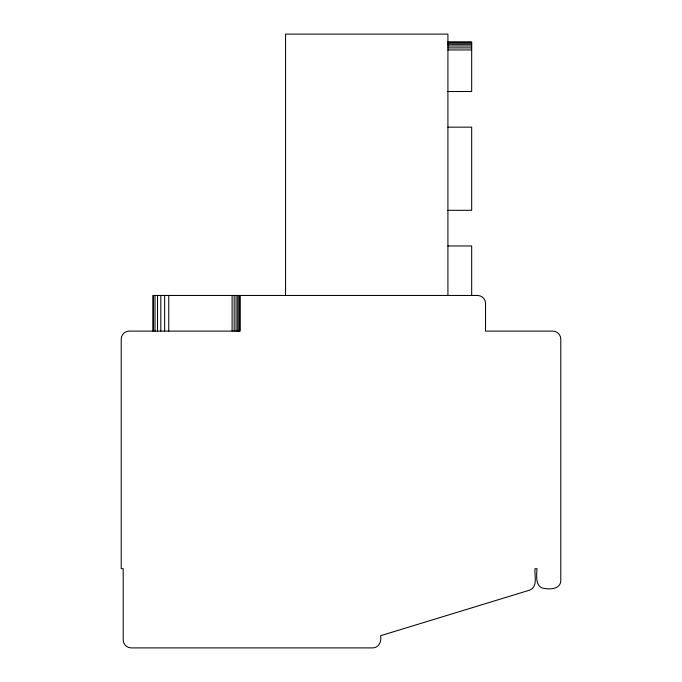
<?xml version="1.0" encoding="UTF-8"?>
<svg xmlns="http://www.w3.org/2000/svg" width="682" height="682" viewBox="0 0 682 682"><rect width="100%" height="100%" fill="white"/><g stroke="black" fill="none" stroke-linecap="round" stroke-linejoin="round"><path stroke-width="1.02" d="M447.921 42.02L471.68 42.02L471.68 91.516L447.921 91.516M447.921 42.293L471.68 42.293M447.921 43.077L471.68 43.077M447.921 44.339L471.68 44.339M447.921 45.984L471.68 45.984M447.921 47.893L471.68 47.893M447.921 49.939L471.68 49.939M447.921 127.159L471.68 127.159L471.68 210.32L447.921 210.32M447.921 245.963L471.68 245.963L471.68 295.459M447.921 295.459L447.921 34.1L285.562 34.1L285.562 295.459M240.021 295.459L240.021 331.102L129.137 331.102C124.9 331.077 121.191 334.785 121.217 339.022L121.217 568.703L123.203 568.703L123.203 639.98C123.178 644.217 126.878 647.926 131.123 647.9L372.679 647.9C378.936 647.985 381.758 641.089 380.599 635.718L529.437 590.211C538.286 587.108 534.219 575.455 535.038 568.703L537.024 568.703C536.512 575.335 534.995 588.148 544.944 588.498C550.962 589.632 560.749 588.651 560.783 580.578L560.783 339.022C560.809 334.785 557.1 331.077 552.863 331.102L485.541 331.102L485.541 303.379C485.567 299.142 481.859 295.434 477.622 295.459L152.896 295.459L152.896 331.102M239.749 295.459L239.749 331.102M238.956 295.459L238.956 331.102M237.703 295.459L237.703 331.102M236.057 295.459L236.057 331.102M234.148 295.459L234.148 331.102M232.102 295.459L232.102 331.102M168.744 295.459L168.744 331.102M164.643 295.459L164.643 331.102M160.824 295.459L160.824 331.102M157.542 295.459L157.542 331.102M155.019 295.459L155.019 331.102M153.441 295.459L153.441 331.102"/></g></svg>
